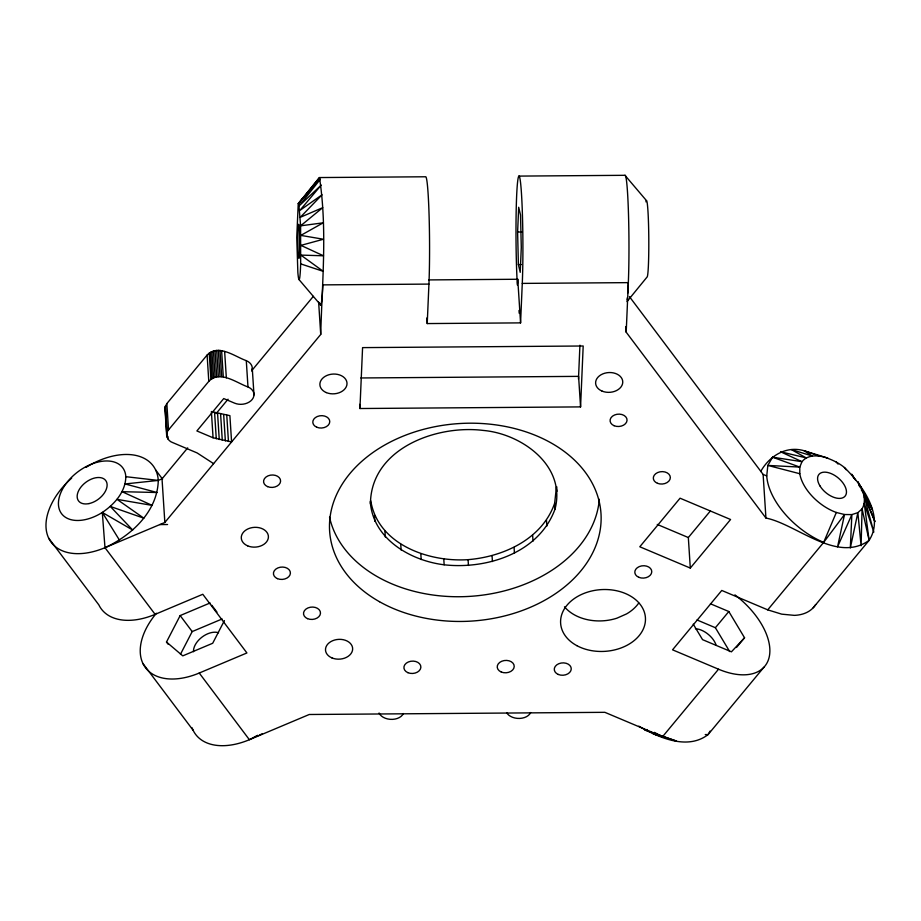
<?xml version="1.0" encoding="UTF-8"?>
<svg xmlns="http://www.w3.org/2000/svg" width="921" height="921" viewBox="0 0 921 921"><rect width="100%" height="100%" fill="white"/><g stroke="black" fill="none" stroke-linecap="round" stroke-linejoin="round"><path stroke-width="1.38" d="M71.665 478.103A63.733 39.453 -36.9 0 0 48.698 538.186A63.733 39.453 -36.9 0 0 104.982 547.684L164.847 522.46L320.727 334.438C322.085 282.436 327.392 229.064 319.472 177.557L298.231 203.656L296.758 237.445L297.851 272.374A38.245 2.061 89.6 0 0 300.66 263.867L300.603 225.829L298.772 203.38L319.472 177.557L425.537 176.774A63.733 3.431 89.6 0 1 429.048 214.236A63.733 3.431 89.6 0 1 428.933 284.094L427.229 323.57L520.572 322.88L522.276 283.403A63.733 3.431 89.6 0 0 521.482 193.744A63.733 3.431 89.6 0 0 516.669 195.287A63.733 3.431 89.6 0 0 517.36 284.98M359.938 408.521L362.575 347.62L583.189 345.997L580.564 406.898L359.938 408.521L359.674 404.354M517.614 232.034L518.684 207.248L520.526 215.007L521.286 247.542L520.215 272.328L518.385 264.569L517.614 232.034L521.862 232M517.567 283.461L517.752 279.259L428.714 279.915M578.469 379.118L579.931 345.202M760.665 471.54C769.403 455.999 786.073 445.488 804.114 450.726C817.871 455.469 832.86 458.002 844.419 467.511C861.987 484.619 884.943 515.979 869.113 540.351C836.982 563.687 796.607 524.176 765.938 518.039L626.199 332.193L628.341 282.632L522.276 283.403M187.7 447.882L162.027 478.851L158.285 480.417C157.537 511.466 131.53 535.492 104.982 547.684L155.119 614.365L202.793 594.275L246.909 652.954L199.247 673.032A63.733 39.453 -36.9 0 1 145.15 667.265A63.733 39.453 -36.9 0 1 156.42 613.248M125.82 476.687C125.624 491.952 114.342 504.363 102.312 512.444A38.245 23.67 -36.9 0 1 59.232 509.106A38.245 23.67 -36.9 0 1 87.702 465.796A38.245 23.67 -36.9 0 1 125.82 476.687L158.285 480.417L125.06 483.951L157.1 492.516L122.056 491.687L152.172 505.399L117.025 499.355L143.837 518.189L110.29 506.435L132.67 530.012L102.312 512.444L104.982 547.684M734.912 594.862A63.733 36.023 39.7 0 1 769.231 656.915A63.733 36.023 39.7 0 1 718.518 669.21L672.549 649.823L721.765 590.453L767.723 609.852L823.662 542.388A63.733 36.023 39.7 0 1 766.733 475.938L767.838 465.427L772.569 457.196L801.972 461.686C808.212 453.961 819.333 455.262 827.726 458.094M370.438 503.902C370.783 448.55 436.358 424.581 483.26 430.429C521.804 433.756 566.415 465.934 555.018 509.094C539.153 552.865 487.025 569.604 444.152 564.792C410.386 560.659 372.775 538.854 370.288 501.577M555.018 509.094L554.649 503.28L556.445 486.864M165.262 410.662L165.089 407.047L166.839 403.605L207.11 355.046C218.312 343.441 235.166 356.807 246.287 360.641A12.744 9.279 -3.7 0 1 251.755 371.048M212.452 411.802L229.893 415.647L231.585 441.942L213.073 437.774L196.887 430.947L223.734 398.563L234.556 403.133A12.744 9.279 -3.7 0 0 252.089 399.599A12.744 9.279 -3.7 0 0 247.979 386.947C236.858 383.113 220.004 369.735 208.791 381.34L168.531 429.9C164.491 434.148 167.495 440.952 172.641 442.564L197.117 452.936L213.603 463.631M820.369 456.379L804.114 450.726L812.195 455.964L791.346 449.586L806.197 457.887L780.582 451.785L801.972 461.686L799.785 467.085L767.838 465.427L799.796 473.728A38.245 21.609 39.7 0 0 836.326 512.467L823.662 542.388L844.511 514.528L851.856 514.597L857.854 512.663L862.079 508.876C867.237 500.022 862.781 489.535 857.785 481.683L872.371 509.532L862.044 489.396L874.95 521.597L864.255 496.822L873.833 532.108L864.266 503.465L869.113 540.351L813.208 607.756M370.749 500.759C377.944 544.53 428.691 562.317 468.075 559.657C503.557 556.745 542.262 539.027 554.649 503.28M168.221 644.309L166.494 642.029L180.159 615.573L210.092 602.967M180.481 654.255L192.19 631.576L222.122 618.97M224.402 620.593L212.693 643.261L182.761 655.867L166.494 642.029M403.26 713.545L402.512 714.938A12.744 8.715 2.5 0 1 390.101 719.324A12.744 8.715 2.5 0 1 379.061 713.004M710.068 731.101L708.042 734.624C687.434 750.477 658.745 737.652 638.84 726.174M627.005 301.593L647.003 277.094A38.245 2.061 89.6 0 0 648.741 234.061A38.245 2.061 89.6 0 0 645.943 201.86M216.124 413.587L228.051 399.207M251.882 370.461L313.324 296.355M690.301 568.073L730.572 519.502L680.066 498.203L639.796 546.775L690.301 568.073L688.332 537.542L710.298 511.051M729.697 651.573L715.387 627.719L728.822 611.532L710.459 603.785M736.489 647.486L744.548 637.769L728.822 611.532M718.518 669.21L662.59 736.673L653.208 733.899L661.37 735.879M763.97 667.172L708.042 734.624L705.256 734.567M314.901 184.499L298.231 203.656L320.37 179.204L299.313 205.705L321.256 185.086L299.82 210.46L322.051 194.792L300.258 217.321L322.718 207.662L300.603 225.829L323.19 222.824L300.822 235.396L323.455 239.241L300.914 245.377L323.49 255.796L300.856 255.094L323.294 271.361L300.66 263.867M316.755 182.381L318.608 180.251M744.548 637.769L731.424 651.826L702.562 639.658L693.248 624.173M257.799 735.28L249.384 739.713A63.733 39.453 -36.9 0 1 192.075 727.797M647.21 729.559L644.723 730.054L676.498 741.094L662.636 736.305M518.88 176.095L624.945 175.312L646.461 200.617M518.385 264.569L521.205 264.557M428.933 284.094L322.868 284.877A63.733 3.431 89.6 0 1 319.725 303.308M360.836 377.967L578.584 376.367L580.564 406.898M159.828 524.579L167.564 524.521M836.326 512.467L844.511 514.528L837.569 546.809L851.856 514.597L850.336 547.96L857.854 512.663L861.1 545.75L862.079 508.876L869.113 540.351M767.723 609.852L781.71 614.157L794.432 615.366A63.733 36.023 39.7 0 0 815.649 604.544M772.569 457.196L799.785 467.085L799.796 473.728M629.411 296.608L763.118 474.419L766.733 475.938M657.249 524.429L688.332 537.542M697.024 619.971L715.387 627.719M654.347 732.379L662.59 736.673L604.867 712.324L309.237 714.5L249.384 739.713L199.247 673.032M836.21 462.008L838.064 464.08M298.899 279.443L320.623 304.955M844.419 467.511L846.111 469.71M155.637 469.94L162.556 479.139M211.807 605.258L216.965 612.108M180.159 615.573L192.19 631.576M48.698 538.186L98.835 604.867A63.733 39.453 -36.9 0 0 155.119 614.365M142.951 663.546L193.088 730.215M861.285 489.822L866.293 496.73L861.711 489.627M855.597 480.14L851.775 474.223L853.779 477.907M858.648 484.883L860.179 487.255M102.312 512.444L119.419 540.074M506.815 712.785L507.241 713.579A12.744 8.715 2.5 0 0 519.72 718.426A12.744 8.715 2.5 0 0 530.669 712.532M763.118 474.419L765.938 518.039M625.831 326.564L626.199 332.193M556.664 486.656L556.975 491.319M546.475 520.273L546.855 526.087M517.752 279.259L520.572 322.88M519.007 310.446L519.191 313.221M532.637 535.331L533.017 541.145M514.079 547.419L514.448 553.233M492.056 555.72L492.436 561.534M468.075 559.657L468.455 565.471M443.784 558.978L444.152 564.792M426.872 317.941L427.229 323.57M420.816 553.717L421.185 559.531M400.739 544.23L401.119 550.044M384.932 531.175L385.312 536.989M374.479 515.438L374.847 521.251M318.631 302.076L320.727 334.438M252.296 368.642L253.989 394.948M246.287 360.641L247.979 386.947M224.643 351.511L226.336 377.817M226.762 415.175L228.454 441.47M221.604 350.602L223.296 376.908M219.981 350.383L221.673 376.677M223.665 414.611L225.357 440.917M218.323 350.314L220.015 376.608M216.665 350.406L218.358 376.701M220.591 413.978L222.283 440.273M215.019 350.659L216.711 376.954M217.563 413.253L219.256 439.547M213.43 351.051L215.123 377.357M211.911 351.603L213.603 377.909M214.581 412.447L216.274 438.753M210.495 352.294L212.187 378.589M209.205 353.1L210.897 379.406M211.381 411.48L213.073 437.774M207.11 355.046L208.791 381.34M166.839 403.605L168.531 429.9M167.944 436.427L168.129 439.19M165.469 405.85L167.161 432.156M165.918 414.577L166.275 420.114M166.816 428.415L167.173 433.952M165.089 407.047L166.954 436.957M164.928 408.256L166.678 435.771M162.027 478.851L164.847 522.46M86.079 467.315A63.733 39.453 -36.9 0 1 158.285 480.417M624.945 175.312A63.733 3.431 89.6 0 1 628.663 220.58A63.733 3.431 89.6 0 1 627.719 293.166M627.282 297.759A63.733 3.431 89.6 0 1 626.959 300.016M193.491 651.723A16.992 10.522 -36.9 0 1 202.033 637.09A16.992 10.522 -36.9 0 1 218.507 632.739M695.424 628.709A16.992 9.613 39.6 0 1 715.951 644.688M262.036 733.853A38.245 23.67 -36.9 0 1 259.538 735.062M258.283 735.603A38.245 23.67 -36.9 0 1 254.507 737.03M638.76 603.025A42.493 30.923 -3.7 0 1 626.568 613.916L616.92 618.187A42.493 30.923 -3.7 0 1 564.492 606.789M599.306 499.286A135.963 98.95 -3.7 0 1 470.355 596.336A135.963 98.95 -3.7 0 1 329.534 517.118M88.992 503.591A16.992 10.522 -36.9 0 0 106.399 481.625A16.992 10.522 -36.9 0 0 81.025 486.956A16.992 10.522 -36.9 0 0 88.992 503.591M819.909 485.828A16.992 9.601 39.7 0 0 844.902 496.361A16.992 9.601 39.7 0 0 831.272 473.647A16.992 9.601 39.7 0 0 819.909 485.828M298.082 229.778A16.992 0.909 89.6 0 0 298.749 257.961A16.992 0.909 89.6 0 0 299.67 236.501A16.992 0.909 89.6 0 0 298.082 229.778M326.276 392.576A13.596 9.901 -3.7 0 0 347.01 383.838A13.596 9.901 -3.7 0 0 327.024 375.411A13.596 9.901 -3.7 0 0 326.276 392.576M602.023 391.08A13.596 9.901 -3.7 0 0 622.757 382.342A13.596 9.901 -3.7 0 0 602.771 373.903A13.596 9.901 -3.7 0 0 602.023 391.08M277.44 578.641A8.496 6.182 -3.7 0 0 290.403 573.184A8.496 6.182 -3.7 0 0 277.9 567.912A8.496 6.182 -3.7 0 0 277.44 578.641M331.905 657.893A13.596 9.901 -3.7 0 0 352.651 649.155A13.596 9.901 -3.7 0 0 332.654 640.717A13.596 9.901 -3.7 0 0 331.905 657.893M247.68 545.865A13.596 9.901 -3.7 0 0 268.414 537.139A13.596 9.901 -3.7 0 0 248.417 528.7A13.596 9.901 -3.7 0 0 247.68 545.865M307.522 618.647A8.496 6.182 -3.7 0 0 320.485 613.19A8.496 6.182 -3.7 0 0 307.982 607.918A8.496 6.182 -3.7 0 0 307.522 618.647M576.857 645.656A42.493 30.923 -3.7 0 0 645.057 623.552A42.493 30.923 -3.7 0 0 587.161 592.261A42.493 30.923 -3.7 0 0 576.857 645.656M638.817 577.317A8.496 6.182 -3.7 0 0 651.769 571.86A8.496 6.182 -3.7 0 0 639.278 566.588A8.496 6.182 -3.7 0 0 638.817 577.317M558.287 674.46A8.496 6.182 -3.7 0 0 571.25 669.003A8.496 6.182 -3.7 0 0 558.748 663.73A8.496 6.182 -3.7 0 0 558.287 674.46M407.922 672.687A8.496 6.182 -3.7 0 0 420.874 667.23A8.496 6.182 -3.7 0 0 408.383 661.957A8.496 6.182 -3.7 0 0 407.922 672.687M501.254 672.008A8.496 6.182 -3.7 0 0 514.217 666.539A8.496 6.182 -3.7 0 0 501.715 661.266A8.496 6.182 -3.7 0 0 501.254 672.008M267.574 486.622A8.531 6.217 -3.7 0 0 280.594 481.142A8.531 6.217 -3.7 0 0 268.046 475.846A8.531 6.217 -3.7 0 0 267.574 486.622M316.812 427.252A8.496 6.182 -3.7 0 0 329.764 421.795A8.496 6.182 -3.7 0 0 317.273 416.522A8.496 6.182 -3.7 0 0 316.812 427.252M614.088 425.709A8.496 6.182 -3.7 0 0 627.051 420.252A8.496 6.182 -3.7 0 0 614.56 414.98A8.496 6.182 -3.7 0 0 614.088 425.709M657.49 483.318A8.519 6.205 -3.7 0 0 670.338 477.642A8.519 6.205 -3.7 0 0 657.64 472.554A8.519 6.205 -3.7 0 0 657.49 483.318M379.498 601.712A135.963 98.95 -3.7 0 0 599.398 534.053A135.963 98.95 -3.7 0 0 417.017 431.212A135.963 98.95 -3.7 0 0 379.498 601.712"/></g></svg>
